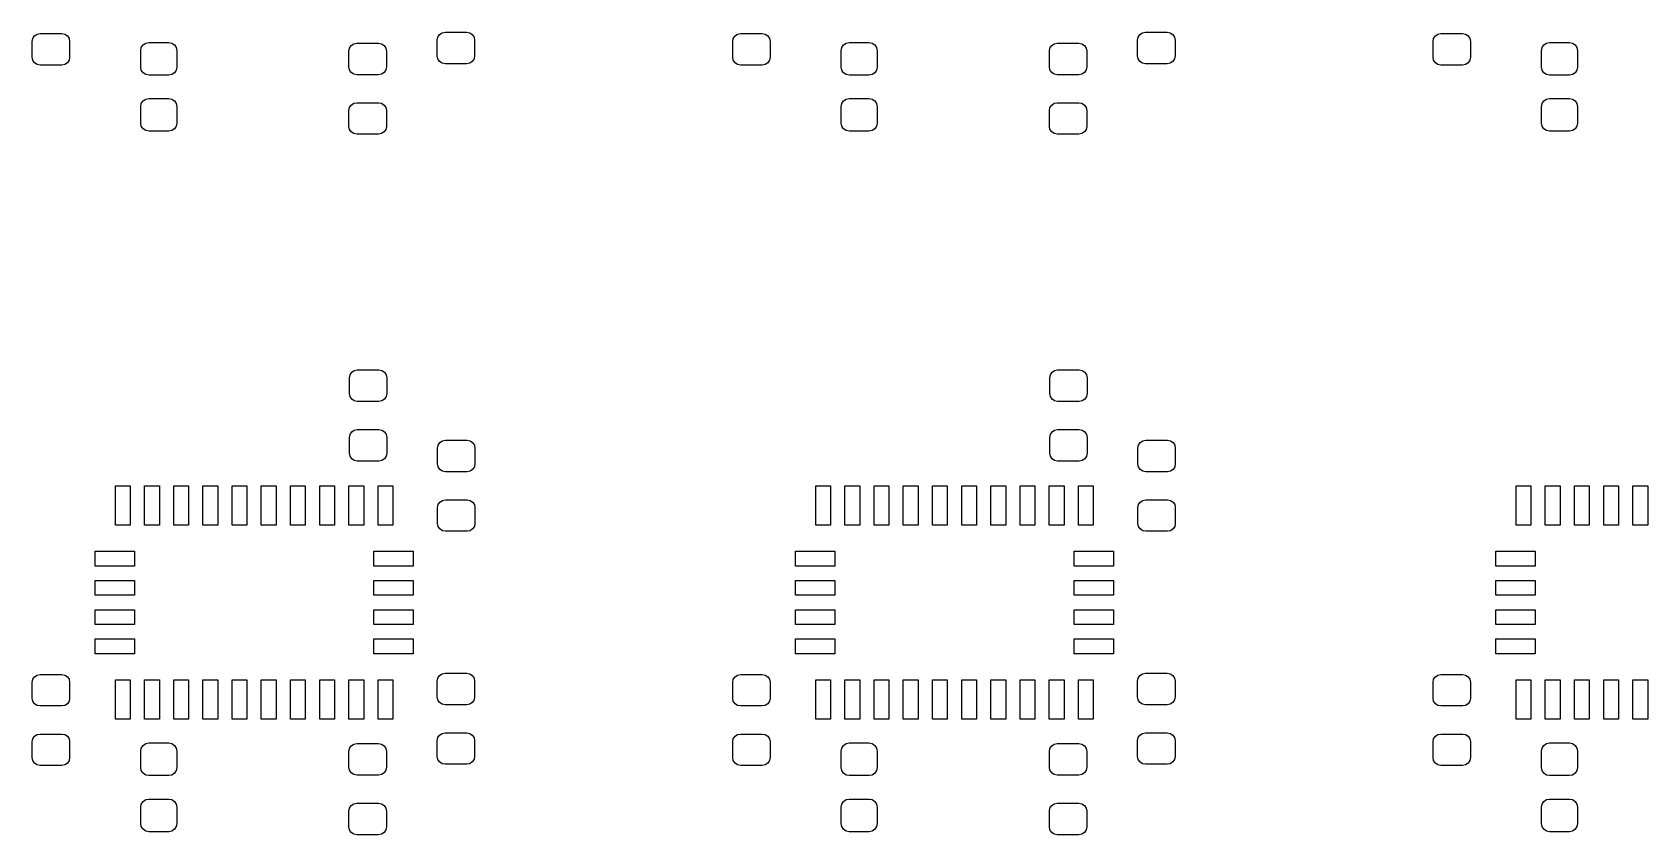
# Model space of a CAD drawing. Extents: x 120.7 to 176.3, y -84 to -28.
# Drawn here: x 120.7 to 148.38, y -83.98 to -70.23 of the extents above; entities that cross this region are included whole.
import ezdxf

# ---------------------------------------------------------------- set-up
doc = ezdxf.new("R2010")
doc.units = 0
doc.layers.add('BLACK', color=7, linetype='CONTINUOUS')

msp = doc.modelspace()

# ---------------------------------------------------------------- linework, layer by layer
at = {"layer": 'BLACK', "linetype": 'CONTINUOUS'}
for p, q in [((120.709, -70.336), (120.739, -70.2922)), ((120.739, -70.2922), (120.782, -70.263)), ((120.782, -70.263), (120.834, -70.2527)), ((120.834, -70.2527), (121.204, -70.2527)), ((121.204, -70.2527), (121.256, -70.263)), ((121.256, -70.263), (121.3, -70.2922)), ((121.3, -70.2922), (121.329, -70.336)), ((127.648, -70.3147), (127.677, -70.2709)), ((127.677, -70.2709), (127.721, -70.2417)), ((127.721, -70.2417), (127.773, -70.2314)), ((127.773, -70.2314), (128.143, -70.2314)), ((128.143, -70.2314), (128.194, -70.2417)), ((128.194, -70.2417), (128.238, -70.2709)), ((128.238, -70.2709), (128.267, -70.3147)), ((132.709, -70.336), (132.739, -70.2922)), ((132.739, -70.2922), (132.782, -70.263)), ((132.782, -70.263), (132.834, -70.2527)), ((132.834, -70.2527), (133.204, -70.2527)), ((133.204, -70.2527), (133.256, -70.263)), ((133.256, -70.263), (133.3, -70.2922)), ((133.3, -70.2922), (133.329, -70.336)), ((139.648, -70.3147), (139.677, -70.2709)), ((139.677, -70.2709), (139.721, -70.2417)), ((139.721, -70.2417), (139.773, -70.2314)), ((139.773, -70.2314), (140.143, -70.2314)), ((140.143, -70.2314), (140.194, -70.2417)), ((140.194, -70.2417), (140.238, -70.2709)), ((140.238, -70.2709), (140.267, -70.3147)), ((144.709, -70.336), (144.739, -70.2922)), ((144.739, -70.2922), (144.782, -70.263)), ((144.782, -70.263), (144.834, -70.2527)), ((144.834, -70.2527), (145.204, -70.2527)), ((145.204, -70.2527), (145.256, -70.263)), ((145.256, -70.263), (145.3, -70.2922)), ((145.3, -70.2922), (145.329, -70.336)), ((120.699, -70.3877), (120.709, -70.336)), ((120.699, -70.6577), (120.699, -70.3877)), ((121.329, -70.336), (121.339, -70.3877)), ((121.339, -70.3877), (121.339, -70.6577)), ((122.556, -70.5463), (122.567, -70.4928)), ((122.556, -70.8263), (122.556, -70.5463)), ((122.567, -70.4928), (122.597, -70.4474)), ((122.597, -70.4474), (122.643, -70.417)), ((122.643, -70.417), (122.696, -70.4063)), ((122.696, -70.4063), (123.036, -70.4063)), ((123.036, -70.4063), (123.09, -70.417)), ((123.09, -70.417), (123.135, -70.4474)), ((123.135, -70.4474), (123.165, -70.4928)), ((123.165, -70.4928), (123.176, -70.5463)), ((123.176, -70.5463), (123.176, -70.8263)), ((126.125, -70.5526), (126.135, -70.5009)), ((126.125, -70.8226), (126.125, -70.5526)), ((126.135, -70.5009), (126.165, -70.4571)), ((126.165, -70.4571), (126.208, -70.4278)), ((126.208, -70.4278), (126.26, -70.4176)), ((126.26, -70.4176), (126.63, -70.4176)), ((126.63, -70.4176), (126.682, -70.4278)), ((126.682, -70.4278), (126.726, -70.4571)), ((126.726, -70.4571), (126.755, -70.5009)), ((126.755, -70.5009), (126.765, -70.5526)), ((126.765, -70.5526), (126.765, -70.8226)), ((127.638, -70.3664), (127.648, -70.3147)), ((127.638, -70.6364), (127.638, -70.3664)), ((128.267, -70.3147), (128.278, -70.3664)), ((128.278, -70.3664), (128.278, -70.6364)), ((132.699, -70.3877), (132.709, -70.336)), ((132.699, -70.6577), (132.699, -70.3877)), ((133.329, -70.336), (133.339, -70.3877)), ((133.339, -70.3877), (133.339, -70.6577)), ((134.556, -70.5463), (134.567, -70.4928)), ((134.556, -70.8263), (134.556, -70.5463)), ((134.567, -70.4928), (134.597, -70.4474)), ((134.597, -70.4474), (134.643, -70.417)), ((134.643, -70.417), (134.696, -70.4063)), ((134.696, -70.4063), (135.036, -70.4063)), ((135.036, -70.4063), (135.09, -70.417)), ((135.09, -70.417), (135.135, -70.4474)), ((135.135, -70.4474), (135.165, -70.4928)), ((135.165, -70.4928), (135.176, -70.5463)), ((135.176, -70.5463), (135.176, -70.8263)), ((138.125, -70.5526), (138.135, -70.5009)), ((138.125, -70.8226), (138.125, -70.5526)), ((138.135, -70.5009), (138.165, -70.4571)), ((138.165, -70.4571), (138.208, -70.4278)), ((138.208, -70.4278), (138.26, -70.4176)), ((138.26, -70.4176), (138.63, -70.4176)), ((138.63, -70.4176), (138.682, -70.4278)), ((138.682, -70.4278), (138.726, -70.4571)), ((138.726, -70.4571), (138.755, -70.5009)), ((138.755, -70.5009), (138.765, -70.5526)), ((138.765, -70.5526), (138.765, -70.8226)), ((139.638, -70.3664), (139.648, -70.3147)), ((139.638, -70.6364), (139.638, -70.3664)), ((140.267, -70.3147), (140.278, -70.3664)), ((140.278, -70.3664), (140.278, -70.6364)), ((144.699, -70.3877), (144.709, -70.336)), ((144.699, -70.6577), (144.699, -70.3877)), ((145.329, -70.336), (145.339, -70.3877)), ((145.339, -70.3877), (145.339, -70.6577)), ((146.556, -70.5463), (146.567, -70.4928)), ((146.556, -70.8263), (146.556, -70.5463)), ((146.567, -70.4928), (146.597, -70.4474)), ((146.597, -70.4474), (146.643, -70.417)), ((146.643, -70.417), (146.696, -70.4063)), ((146.696, -70.4063), (147.036, -70.4063)), ((147.036, -70.4063), (147.09, -70.417)), ((147.09, -70.417), (147.135, -70.4474)), ((147.135, -70.4474), (147.165, -70.4928)), ((147.165, -70.4928), (147.176, -70.5463)), ((147.176, -70.5463), (147.176, -70.8263)), ((120.709, -70.7094), (120.699, -70.6577)), ((120.739, -70.7532), (120.709, -70.7094)), ((120.782, -70.7824), (120.739, -70.7532)), ((120.834, -70.7927), (120.782, -70.7824)), ((121.204, -70.7927), (120.834, -70.7927)), ((121.256, -70.7824), (121.204, -70.7927)), ((121.3, -70.7532), (121.256, -70.7824)), ((121.329, -70.7094), (121.3, -70.7532)), ((121.339, -70.6577), (121.329, -70.7094)), ((122.567, -70.8799), (122.556, -70.8263)), ((123.176, -70.8263), (123.165, -70.8799)), ((126.135, -70.8742), (126.125, -70.8226)), ((126.765, -70.8226), (126.755, -70.8742)), ((127.648, -70.688), (127.638, -70.6364)), ((127.677, -70.7318), (127.648, -70.688)), ((127.721, -70.7611), (127.677, -70.7318)), ((127.773, -70.7714), (127.721, -70.7611)), ((128.143, -70.7714), (127.773, -70.7714)), ((128.194, -70.7611), (128.143, -70.7714)), ((128.238, -70.7318), (128.194, -70.7611)), ((128.267, -70.688), (128.238, -70.7318)), ((128.278, -70.6364), (128.267, -70.688)), ((132.709, -70.7094), (132.699, -70.6577)), ((132.739, -70.7532), (132.709, -70.7094)), ((132.782, -70.7824), (132.739, -70.7532)), ((132.834, -70.7927), (132.782, -70.7824)), ((133.204, -70.7927), (132.834, -70.7927)), ((133.256, -70.7824), (133.204, -70.7927)), ((133.3, -70.7532), (133.256, -70.7824)), ((133.329, -70.7094), (133.3, -70.7532)), ((133.339, -70.6577), (133.329, -70.7094)), ((134.567, -70.8799), (134.556, -70.8263)), ((135.176, -70.8263), (135.165, -70.8799)), ((138.135, -70.8742), (138.125, -70.8226)), ((138.765, -70.8226), (138.755, -70.8742)), ((139.648, -70.688), (139.638, -70.6364)), ((139.677, -70.7318), (139.648, -70.688)), ((139.721, -70.7611), (139.677, -70.7318)), ((139.773, -70.7714), (139.721, -70.7611)), ((140.143, -70.7714), (139.773, -70.7714)), ((140.194, -70.7611), (140.143, -70.7714)), ((140.238, -70.7318), (140.194, -70.7611)), ((140.267, -70.688), (140.238, -70.7318)), ((140.278, -70.6364), (140.267, -70.688)), ((144.709, -70.7094), (144.699, -70.6577)), ((144.739, -70.7532), (144.709, -70.7094)), ((144.782, -70.7824), (144.739, -70.7532)), ((144.834, -70.7927), (144.782, -70.7824)), ((145.204, -70.7927), (144.834, -70.7927)), ((145.256, -70.7824), (145.204, -70.7927)), ((145.3, -70.7532), (145.256, -70.7824)), ((145.329, -70.7094), (145.3, -70.7532)), ((145.339, -70.6577), (145.329, -70.7094)), ((146.567, -70.8799), (146.556, -70.8263)), ((147.176, -70.8263), (147.165, -70.8799)), ((122.597, -70.9253), (122.567, -70.8799)), ((122.643, -70.9557), (122.597, -70.9253)), ((122.696, -70.9663), (122.643, -70.9557)), ((123.036, -70.9663), (122.696, -70.9663)), ((123.09, -70.9557), (123.036, -70.9663)), ((123.135, -70.9253), (123.09, -70.9557)), ((123.165, -70.8799), (123.135, -70.9253)), ((126.165, -70.918), (126.135, -70.8742)), ((126.208, -70.9473), (126.165, -70.918)), ((126.26, -70.9576), (126.208, -70.9473)), ((126.63, -70.9576), (126.26, -70.9576)), ((126.682, -70.9473), (126.63, -70.9576)), ((126.726, -70.918), (126.682, -70.9473)), ((126.755, -70.8742), (126.726, -70.918)), ((134.597, -70.9253), (134.567, -70.8799)), ((134.643, -70.9557), (134.597, -70.9253)), ((134.696, -70.9663), (134.643, -70.9557)), ((135.036, -70.9663), (134.696, -70.9663)), ((135.09, -70.9557), (135.036, -70.9663)), ((135.135, -70.9253), (135.09, -70.9557)), ((135.165, -70.8799), (135.135, -70.9253)), ((138.165, -70.918), (138.135, -70.8742)), ((138.208, -70.9473), (138.165, -70.918)), ((138.26, -70.9576), (138.208, -70.9473)), ((138.63, -70.9576), (138.26, -70.9576)), ((138.682, -70.9473), (138.63, -70.9576)), ((138.726, -70.918), (138.682, -70.9473)), ((138.755, -70.8742), (138.726, -70.918)), ((146.597, -70.9253), (146.567, -70.8799)), ((146.643, -70.9557), (146.597, -70.9253)), ((146.696, -70.9663), (146.643, -70.9557)), ((147.036, -70.9663), (146.696, -70.9663)), ((147.09, -70.9557), (147.036, -70.9663)), ((147.135, -70.9253), (147.09, -70.9557)), ((147.165, -70.8799), (147.135, -70.9253)), ((122.567, -71.4528), (122.597, -71.4074)), ((122.597, -71.4074), (122.643, -71.377)), ((122.643, -71.377), (122.696, -71.3663)), ((122.696, -71.3663), (123.036, -71.3663)), ((123.036, -71.3663), (123.09, -71.377)), ((123.09, -71.377), (123.135, -71.4074)), ((123.135, -71.4074), (123.165, -71.4528)), ((134.567, -71.4528), (134.597, -71.4074)), ((134.597, -71.4074), (134.643, -71.377)), ((134.643, -71.377), (134.696, -71.3663)), ((134.696, -71.3663), (135.036, -71.3663)), ((135.036, -71.3663), (135.09, -71.377)), ((135.09, -71.377), (135.135, -71.4074)), ((135.135, -71.4074), (135.165, -71.4528)), ((146.567, -71.4528), (146.597, -71.4074)), ((146.597, -71.4074), (146.643, -71.377)), ((146.643, -71.377), (146.696, -71.3663)), ((146.696, -71.3663), (147.036, -71.3663)), ((147.036, -71.3663), (147.09, -71.377)), ((147.09, -71.377), (147.135, -71.4074)), ((147.135, -71.4074), (147.165, -71.4528)), ((122.556, -71.5063), (122.567, -71.4528)), ((122.556, -71.7863), (122.556, -71.5063)), ((123.165, -71.4528), (123.176, -71.5063)), ((123.176, -71.5063), (123.176, -71.7863)), ((126.125, -71.5726), (126.135, -71.5209)), ((126.125, -71.8426), (126.125, -71.5726)), ((126.135, -71.5209), (126.165, -71.4771)), ((126.165, -71.4771), (126.208, -71.4478)), ((126.208, -71.4478), (126.26, -71.4376)), ((126.26, -71.4376), (126.63, -71.4376)), ((126.63, -71.4376), (126.682, -71.4478)), ((126.682, -71.4478), (126.726, -71.4771)), ((126.726, -71.4771), (126.755, -71.5209)), ((126.755, -71.5209), (126.765, -71.5726)), ((126.765, -71.5726), (126.765, -71.8426)), ((134.556, -71.5063), (134.567, -71.4528)), ((134.556, -71.7863), (134.556, -71.5063)), ((135.165, -71.4528), (135.176, -71.5063)), ((135.176, -71.5063), (135.176, -71.7863)), ((138.125, -71.5726), (138.135, -71.5209)), ((138.125, -71.8426), (138.125, -71.5726)), ((138.135, -71.5209), (138.165, -71.4771)), ((138.165, -71.4771), (138.208, -71.4478)), ((138.208, -71.4478), (138.26, -71.4376)), ((138.26, -71.4376), (138.63, -71.4376)), ((138.63, -71.4376), (138.682, -71.4478)), ((138.682, -71.4478), (138.726, -71.4771)), ((138.726, -71.4771), (138.755, -71.5209)), ((138.755, -71.5209), (138.765, -71.5726)), ((138.765, -71.5726), (138.765, -71.8426)), ((146.556, -71.5063), (146.567, -71.4528)), ((146.556, -71.7863), (146.556, -71.5063)), ((147.165, -71.4528), (147.176, -71.5063)), ((147.176, -71.5063), (147.176, -71.7863)), ((122.567, -71.8399), (122.556, -71.7863)), ((122.597, -71.8853), (122.567, -71.8399)), ((122.643, -71.9157), (122.597, -71.8853)), ((122.696, -71.9263), (122.643, -71.9157)), ((123.036, -71.9263), (122.696, -71.9263)), ((123.09, -71.9157), (123.036, -71.9263)), ((123.135, -71.8853), (123.09, -71.9157)), ((123.165, -71.8399), (123.135, -71.8853)), ((123.176, -71.7863), (123.165, -71.8399)), ((126.135, -71.8942), (126.125, -71.8426)), ((126.165, -71.938), (126.135, -71.8942)), ((126.208, -71.9673), (126.165, -71.938)), ((126.726, -71.938), (126.682, -71.9673)), ((126.755, -71.8942), (126.726, -71.938)), ((126.765, -71.8426), (126.755, -71.8942)), ((134.567, -71.8399), (134.556, -71.7863)), ((134.597, -71.8853), (134.567, -71.8399)), ((134.643, -71.9157), (134.597, -71.8853)), ((134.696, -71.9263), (134.643, -71.9157)), ((135.036, -71.9263), (134.696, -71.9263)), ((135.09, -71.9157), (135.036, -71.9263)), ((135.135, -71.8853), (135.09, -71.9157)), ((135.165, -71.8399), (135.135, -71.8853)), ((135.176, -71.7863), (135.165, -71.8399)), ((138.135, -71.8942), (138.125, -71.8426)), ((138.165, -71.938), (138.135, -71.8942)), ((138.208, -71.9673), (138.165, -71.938)), ((138.726, -71.938), (138.682, -71.9673)), ((138.755, -71.8942), (138.726, -71.938)), ((138.765, -71.8426), (138.755, -71.8942)), ((146.567, -71.8399), (146.556, -71.7863)), ((146.597, -71.8853), (146.567, -71.8399)), ((146.643, -71.9157), (146.597, -71.8853)), ((146.696, -71.9263), (146.643, -71.9157)), ((147.036, -71.9263), (146.696, -71.9263)), ((147.09, -71.9157), (147.036, -71.9263)), ((147.135, -71.8853), (147.09, -71.9157)), ((147.165, -71.8399), (147.135, -71.8853)), ((147.176, -71.7863), (147.165, -71.8399)), ((126.26, -71.9776), (126.208, -71.9673)), ((126.63, -71.9776), (126.26, -71.9776)), ((126.682, -71.9673), (126.63, -71.9776)), ((138.26, -71.9776), (138.208, -71.9673)), ((138.63, -71.9776), (138.26, -71.9776)), ((138.682, -71.9673), (138.63, -71.9776)), ((126.132, -76.151), (126.143, -76.0994)), ((126.143, -76.0994), (126.172, -76.0556)), ((126.172, -76.0556), (126.216, -76.0263)), ((126.216, -76.0263), (126.267, -76.016)), ((126.267, -76.016), (126.637, -76.016)), ((126.637, -76.016), (126.689, -76.0263)), ((126.689, -76.0263), (126.733, -76.0556)), ((126.733, -76.0556), (126.762, -76.0994)), ((126.762, -76.0994), (126.772, -76.151)), ((138.132, -76.151), (138.143, -76.0994)), ((138.143, -76.0994), (138.172, -76.0556)), ((138.172, -76.0556), (138.216, -76.0263)), ((138.216, -76.0263), (138.267, -76.016)), ((138.267, -76.016), (138.637, -76.016)), ((138.637, -76.016), (138.689, -76.0263)), ((138.689, -76.0263), (138.733, -76.0556)), ((138.733, -76.0556), (138.762, -76.0994)), ((138.762, -76.0994), (138.772, -76.151)), ((126.132, -76.421), (126.132, -76.151)), ((126.772, -76.151), (126.772, -76.421)), ((138.132, -76.421), (138.132, -76.151)), ((138.772, -76.151), (138.772, -76.421)), ((126.143, -76.4727), (126.132, -76.421)), ((126.172, -76.5165), (126.143, -76.4727)), ((126.216, -76.5457), (126.172, -76.5165)), ((126.267, -76.556), (126.216, -76.5457)), ((126.637, -76.556), (126.267, -76.556)), ((126.689, -76.5457), (126.637, -76.556)), ((126.733, -76.5165), (126.689, -76.5457)), ((126.762, -76.4727), (126.733, -76.5165)), ((126.772, -76.421), (126.762, -76.4727)), ((138.143, -76.4727), (138.132, -76.421)), ((138.172, -76.5165), (138.143, -76.4727)), ((138.216, -76.5457), (138.172, -76.5165)), ((138.267, -76.556), (138.216, -76.5457)), ((138.637, -76.556), (138.267, -76.556)), ((138.689, -76.5457), (138.637, -76.556)), ((138.733, -76.5165), (138.689, -76.5457)), ((138.762, -76.4727), (138.733, -76.5165)), ((138.772, -76.421), (138.762, -76.4727)), ((126.132, -77.171), (126.143, -77.1194)), ((126.132, -77.441), (126.132, -77.171)), ((126.143, -77.1194), (126.172, -77.0756)), ((126.172, -77.0756), (126.216, -77.0463)), ((126.216, -77.0463), (126.267, -77.036)), ((126.267, -77.036), (126.637, -77.036)), ((126.637, -77.036), (126.689, -77.0463)), ((126.689, -77.0463), (126.733, -77.0756)), ((126.733, -77.0756), (126.762, -77.1194)), ((126.762, -77.1194), (126.772, -77.171)), ((126.772, -77.171), (126.772, -77.441)), ((127.727, -77.2303), (127.778, -77.22)), ((127.778, -77.22), (128.148, -77.22)), ((128.148, -77.22), (128.2, -77.2303)), ((138.132, -77.171), (138.143, -77.1194)), ((138.132, -77.441), (138.132, -77.171)), ((138.143, -77.1194), (138.172, -77.0756)), ((138.172, -77.0756), (138.216, -77.0463)), ((138.216, -77.0463), (138.267, -77.036)), ((138.267, -77.036), (138.637, -77.036)), ((138.637, -77.036), (138.689, -77.0463)), ((138.689, -77.0463), (138.733, -77.0756)), ((138.733, -77.0756), (138.762, -77.1194)), ((138.762, -77.1194), (138.772, -77.171)), ((138.772, -77.171), (138.772, -77.441)), ((139.727, -77.2303), (139.778, -77.22)), ((139.778, -77.22), (140.148, -77.22)), ((140.148, -77.22), (140.2, -77.2303)), ((126.143, -77.4927), (126.132, -77.441)), ((126.172, -77.5365), (126.143, -77.4927)), ((126.762, -77.4927), (126.733, -77.5365)), ((126.772, -77.441), (126.762, -77.4927)), ((127.643, -77.355), (127.654, -77.3033)), ((127.643, -77.625), (127.643, -77.355)), ((127.654, -77.3033), (127.683, -77.2595)), ((127.683, -77.2595), (127.727, -77.2303)), ((128.2, -77.2303), (128.244, -77.2595)), ((128.244, -77.2595), (128.273, -77.3033)), ((128.273, -77.3033), (128.283, -77.355)), ((128.283, -77.355), (128.283, -77.625)), ((138.143, -77.4927), (138.132, -77.441)), ((138.172, -77.5365), (138.143, -77.4927)), ((138.762, -77.4927), (138.733, -77.5365)), ((138.772, -77.441), (138.762, -77.4927)), ((139.643, -77.355), (139.654, -77.3033)), ((139.643, -77.625), (139.643, -77.355)), ((139.654, -77.3033), (139.683, -77.2595)), ((139.683, -77.2595), (139.727, -77.2303)), ((140.2, -77.2303), (140.244, -77.2595)), ((140.244, -77.2595), (140.273, -77.3033)), ((140.273, -77.3033), (140.283, -77.355)), ((140.283, -77.355), (140.283, -77.625)), ((126.216, -77.5657), (126.172, -77.5365)), ((126.267, -77.576), (126.216, -77.5657)), ((126.637, -77.576), (126.267, -77.576)), ((126.689, -77.5657), (126.637, -77.576)), ((126.733, -77.5365), (126.689, -77.5657)), ((127.654, -77.6767), (127.643, -77.625)), ((127.683, -77.7205), (127.654, -77.6767)), ((127.727, -77.7497), (127.683, -77.7205)), ((127.778, -77.76), (127.727, -77.7497)), ((128.148, -77.76), (127.778, -77.76)), ((128.2, -77.7497), (128.148, -77.76)), ((128.244, -77.7205), (128.2, -77.7497)), ((128.273, -77.6767), (128.244, -77.7205)), ((128.283, -77.625), (128.273, -77.6767)), ((138.216, -77.5657), (138.172, -77.5365)), ((138.267, -77.576), (138.216, -77.5657)), ((138.637, -77.576), (138.267, -77.576)), ((138.689, -77.5657), (138.637, -77.576)), ((138.733, -77.5365), (138.689, -77.5657)), ((139.654, -77.6767), (139.643, -77.625)), ((139.683, -77.7205), (139.654, -77.6767)), ((139.727, -77.7497), (139.683, -77.7205)), ((139.778, -77.76), (139.727, -77.7497)), ((140.148, -77.76), (139.778, -77.76)), ((140.2, -77.7497), (140.148, -77.76)), ((140.244, -77.7205), (140.2, -77.7497)), ((140.273, -77.6767), (140.244, -77.7205)), ((140.283, -77.625), (140.273, -77.6767)), ((122.123, -78.675), (122.123, -78)), ((122.123, -78), (122.377, -78)), ((122.377, -78), (122.377, -78.675)), ((122.623, -78.675), (122.623, -78)), ((122.623, -78), (122.877, -78)), ((122.877, -78), (122.877, -78.675)), ((123.123, -78.675), (123.123, -78)), ((123.123, -78), (123.377, -78)), ((123.377, -78), (123.377, -78.675)), ((123.623, -78.675), (123.623, -78)), ((123.623, -78), (123.877, -78)), ((123.877, -78), (123.877, -78.675)), ((124.123, -78.675), (124.123, -78)), ((124.123, -78), (124.377, -78)), ((124.377, -78), (124.377, -78.675)), ((124.623, -78.675), (124.623, -78)), ((124.623, -78), (124.877, -78)), ((124.877, -78), (124.877, -78.675)), ((125.123, -78.675), (125.123, -78)), ((125.123, -78), (125.377, -78)), ((125.377, -78), (125.377, -78.675)), ((125.623, -78.675), (125.623, -78)), ((125.623, -78), (125.877, -78)), ((125.877, -78), (125.877, -78.675)), ((126.123, -78.675), (126.123, -78)), ((126.123, -78), (126.377, -78)), ((126.377, -78), (126.377, -78.675)), ((126.623, -78.675), (126.623, -78)), ((126.623, -78), (126.877, -78)), ((126.877, -78), (126.877, -78.675)), ((134.123, -78.675), (134.123, -78)), ((134.123, -78), (134.377, -78)), ((134.377, -78), (134.377, -78.675)), ((134.623, -78.675), (134.623, -78)), ((134.623, -78), (134.877, -78)), ((134.877, -78), (134.877, -78.675)), ((135.123, -78.675), (135.123, -78)), ((135.123, -78), (135.377, -78)), ((135.377, -78), (135.377, -78.675)), ((135.623, -78.675), (135.623, -78)), ((135.623, -78), (135.877, -78)), ((135.877, -78), (135.877, -78.675)), ((136.123, -78.675), (136.123, -78)), ((136.123, -78), (136.377, -78)), ((136.377, -78), (136.377, -78.675)), ((136.623, -78.675), (136.623, -78)), ((136.623, -78), (136.877, -78)), ((136.877, -78), (136.877, -78.675)), ((137.123, -78.675), (137.123, -78)), ((137.123, -78), (137.377, -78)), ((137.377, -78), (137.377, -78.675)), ((137.623, -78.675), (137.623, -78)), ((137.623, -78), (137.877, -78)), ((137.877, -78), (137.877, -78.675)), ((138.123, -78.675), (138.123, -78)), ((138.123, -78), (138.377, -78)), ((138.377, -78), (138.377, -78.675)), ((138.623, -78.675), (138.623, -78)), ((138.623, -78), (138.877, -78)), ((138.877, -78), (138.877, -78.675)), ((146.123, -78.675), (146.123, -78)), ((146.123, -78), (146.377, -78)), ((146.377, -78), (146.377, -78.675)), ((146.623, -78.675), (146.623, -78)), ((146.623, -78), (146.877, -78)), ((146.877, -78), (146.877, -78.675)), ((147.123, -78.675), (147.123, -78)), ((147.123, -78), (147.377, -78)), ((147.377, -78), (147.377, -78.675)), ((147.623, -78.675), (147.623, -78)), ((147.623, -78), (147.877, -78)), ((147.877, -78), (147.877, -78.675)), ((148.123, -78.675), (148.123, -78)), ((148.123, -78), (148.377, -78)), ((148.377, -78), (148.377, -78.675)), ((127.643, -78.375), (127.654, -78.3233)), ((127.654, -78.3233), (127.683, -78.2795)), ((127.683, -78.2795), (127.727, -78.2503)), ((127.727, -78.2503), (127.778, -78.24)), ((127.778, -78.24), (128.148, -78.24)), ((128.148, -78.24), (128.2, -78.2503)), ((128.2, -78.2503), (128.244, -78.2795)), ((128.244, -78.2795), (128.273, -78.3233)), ((128.273, -78.3233), (128.283, -78.375)), ((139.643, -78.375), (139.654, -78.3233)), ((139.654, -78.3233), (139.683, -78.2795)), ((139.683, -78.2795), (139.727, -78.2503)), ((139.727, -78.2503), (139.778, -78.24)), ((139.778, -78.24), (140.148, -78.24)), ((140.148, -78.24), (140.2, -78.2503)), ((140.2, -78.2503), (140.244, -78.2795)), ((140.244, -78.2795), (140.273, -78.3233)), ((140.273, -78.3233), (140.283, -78.375)), ((127.643, -78.645), (127.643, -78.375)), ((128.283, -78.375), (128.283, -78.645)), ((139.643, -78.645), (139.643, -78.375)), ((140.283, -78.375), (140.283, -78.645)), ((122.377, -78.675), (122.123, -78.675)), ((122.877, -78.675), (122.623, -78.675)), ((123.377, -78.675), (123.123, -78.675)), ((123.877, -78.675), (123.623, -78.675)), ((124.377, -78.675), (124.123, -78.675)), ((124.877, -78.675), (124.623, -78.675)), ((125.377, -78.675), (125.123, -78.675)), ((125.877, -78.675), (125.623, -78.675)), ((126.377, -78.675), (126.123, -78.675)), ((126.877, -78.675), (126.623, -78.675)), ((127.654, -78.6967), (127.643, -78.645)), ((127.683, -78.7405), (127.654, -78.6967)), ((127.727, -78.7697), (127.683, -78.7405)), ((127.778, -78.78), (127.727, -78.7697)), ((128.148, -78.78), (127.778, -78.78)), ((128.2, -78.7697), (128.148, -78.78)), ((128.244, -78.7405), (128.2, -78.7697)), ((128.273, -78.6967), (128.244, -78.7405)), ((128.283, -78.645), (128.273, -78.6967)), ((134.377, -78.675), (134.123, -78.675)), ((134.877, -78.675), (134.623, -78.675)), ((135.377, -78.675), (135.123, -78.675)), ((135.877, -78.675), (135.623, -78.675)), ((136.377, -78.675), (136.123, -78.675)), ((136.877, -78.675), (136.623, -78.675)), ((137.377, -78.675), (137.123, -78.675)), ((137.877, -78.675), (137.623, -78.675)), ((138.377, -78.675), (138.123, -78.675)), ((138.877, -78.675), (138.623, -78.675)), ((139.654, -78.6967), (139.643, -78.645)), ((139.683, -78.7405), (139.654, -78.6967)), ((139.727, -78.7697), (139.683, -78.7405)), ((139.778, -78.78), (139.727, -78.7697)), ((140.148, -78.78), (139.778, -78.78)), ((140.2, -78.7697), (140.148, -78.78)), ((140.244, -78.7405), (140.2, -78.7697)), ((140.273, -78.6967), (140.244, -78.7405)), ((140.283, -78.645), (140.273, -78.6967)), ((146.377, -78.675), (146.123, -78.675)), ((146.877, -78.675), (146.623, -78.675)), ((147.377, -78.675), (147.123, -78.675)), ((147.877, -78.675), (147.623, -78.675)), ((148.377, -78.675), (148.123, -78.675)), ((121.775, -79.377), (121.775, -79.123)), ((121.775, -79.123), (122.45, -79.123)), ((122.45, -79.123), (122.45, -79.377)), ((126.55, -79.377), (126.55, -79.123)), ((126.55, -79.123), (127.225, -79.123)), ((127.225, -79.123), (127.225, -79.377)), ((133.775, -79.377), (133.775, -79.123)), ((133.775, -79.123), (134.45, -79.123)), ((134.45, -79.123), (134.45, -79.377)), ((138.55, -79.377), (138.55, -79.123)), ((138.55, -79.123), (139.225, -79.123)), ((139.225, -79.123), (139.225, -79.377)), ((145.775, -79.377), (145.775, -79.123)), ((145.775, -79.123), (146.45, -79.123)), ((146.45, -79.123), (146.45, -79.377)), ((122.45, -79.377), (121.775, -79.377)), ((127.225, -79.377), (126.55, -79.377)), ((134.45, -79.377), (133.775, -79.377)), ((139.225, -79.377), (138.55, -79.377)), ((146.45, -79.377), (145.775, -79.377)), ((121.775, -79.877), (121.775, -79.623)), ((121.775, -79.623), (122.45, -79.623)), ((122.45, -79.623), (122.45, -79.877)), ((126.55, -79.877), (126.55, -79.623)), ((126.55, -79.623), (127.225, -79.623)), ((127.225, -79.623), (127.225, -79.877)), ((133.775, -79.877), (133.775, -79.623)), ((133.775, -79.623), (134.45, -79.623)), ((134.45, -79.623), (134.45, -79.877)), ((138.55, -79.877), (138.55, -79.623)), ((138.55, -79.623), (139.225, -79.623)), ((139.225, -79.623), (139.225, -79.877)), ((145.775, -79.877), (145.775, -79.623)), ((145.775, -79.623), (146.45, -79.623)), ((146.45, -79.623), (146.45, -79.877)), ((122.45, -79.877), (121.775, -79.877)), ((127.225, -79.877), (126.55, -79.877)), ((134.45, -79.877), (133.775, -79.877)), ((139.225, -79.877), (138.55, -79.877)), ((146.45, -79.877), (145.775, -79.877)), ((121.775, -80.377), (121.775, -80.123)), ((121.775, -80.123), (122.45, -80.123)), ((122.45, -80.123), (122.45, -80.377)), ((126.55, -80.377), (126.55, -80.123)), ((126.55, -80.123), (127.225, -80.123)), ((127.225, -80.123), (127.225, -80.377)), ((133.775, -80.377), (133.775, -80.123)), ((133.775, -80.123), (134.45, -80.123)), ((134.45, -80.123), (134.45, -80.377)), ((138.55, -80.377), (138.55, -80.123)), ((138.55, -80.123), (139.225, -80.123)), ((139.225, -80.123), (139.225, -80.377)), ((145.775, -80.377), (145.775, -80.123)), ((145.775, -80.123), (146.45, -80.123)), ((146.45, -80.123), (146.45, -80.377)), ((122.45, -80.377), (121.775, -80.377)), ((127.225, -80.377), (126.55, -80.377)), ((134.45, -80.377), (133.775, -80.377)), ((139.225, -80.377), (138.55, -80.377)), ((146.45, -80.377), (145.775, -80.377)), ((121.775, -80.877), (121.775, -80.623)), ((121.775, -80.623), (122.45, -80.623)), ((122.45, -80.623), (122.45, -80.877)), ((126.55, -80.877), (126.55, -80.623)), ((126.55, -80.623), (127.225, -80.623)), ((127.225, -80.623), (127.225, -80.877)), ((133.775, -80.877), (133.775, -80.623)), ((133.775, -80.623), (134.45, -80.623)), ((134.45, -80.623), (134.45, -80.877)), ((138.55, -80.877), (138.55, -80.623)), ((138.55, -80.623), (139.225, -80.623)), ((139.225, -80.623), (139.225, -80.877)), ((145.775, -80.877), (145.775, -80.623)), ((145.775, -80.623), (146.45, -80.623)), ((146.45, -80.623), (146.45, -80.877)), ((122.45, -80.877), (121.775, -80.877)), ((127.225, -80.877), (126.55, -80.877)), ((134.45, -80.877), (133.775, -80.877)), ((139.225, -80.877), (138.55, -80.877)), ((146.45, -80.877), (145.775, -80.877)), ((120.699, -81.3677), (120.709, -81.316)), ((120.699, -81.6377), (120.699, -81.3677)), ((120.709, -81.316), (120.739, -81.2722)), ((120.739, -81.2722), (120.782, -81.243)), ((120.782, -81.243), (120.834, -81.2327)), ((120.834, -81.2327), (121.204, -81.2327)), ((121.204, -81.2327), (121.256, -81.243)), ((121.256, -81.243), (121.3, -81.2722)), ((121.3, -81.2722), (121.329, -81.316)), ((121.329, -81.316), (121.339, -81.3677)), ((121.339, -81.3677), (121.339, -81.6377)), ((122.123, -82), (122.123, -81.325)), ((122.123, -81.325), (122.377, -81.325)), ((122.377, -81.325), (122.377, -82)), ((122.623, -82), (122.623, -81.325)), ((122.623, -81.325), (122.877, -81.325)), ((122.877, -81.325), (122.877, -82)), ((123.123, -82), (123.123, -81.325)), ((123.123, -81.325), (123.377, -81.325)), ((123.377, -81.325), (123.377, -82)), ((123.623, -82), (123.623, -81.325)), ((123.623, -81.325), (123.877, -81.325)), ((123.877, -81.325), (123.877, -82)), ((124.123, -82), (124.123, -81.325)), ((124.123, -81.325), (124.377, -81.325)), ((124.377, -81.325), (124.377, -82)), ((124.623, -82), (124.623, -81.325)), ((124.623, -81.325), (124.877, -81.325)), ((124.877, -81.325), (124.877, -82)), ((125.123, -82), (125.123, -81.325)), ((125.123, -81.325), (125.377, -81.325)), ((125.377, -81.325), (125.377, -82)), ((125.623, -82), (125.623, -81.325)), ((125.623, -81.325), (125.877, -81.325)), ((125.877, -81.325), (125.877, -82)), ((126.123, -82), (126.123, -81.325)), ((126.123, -81.325), (126.377, -81.325)), ((126.377, -81.325), (126.377, -82)), ((126.623, -82), (126.623, -81.325)), ((126.623, -81.325), (126.877, -81.325)), ((126.877, -81.325), (126.877, -82)), ((127.638, -81.3464), (127.648, -81.2947)), ((127.638, -81.6164), (127.638, -81.3464)), ((127.648, -81.2947), (127.677, -81.2509)), ((127.677, -81.2509), (127.721, -81.2217)), ((127.721, -81.2217), (127.773, -81.2114)), ((127.773, -81.2114), (128.143, -81.2114)), ((128.143, -81.2114), (128.194, -81.2217)), ((128.194, -81.2217), (128.238, -81.2509)), ((128.238, -81.2509), (128.267, -81.2947)), ((128.267, -81.2947), (128.278, -81.3464)), ((128.278, -81.3464), (128.278, -81.6164)), ((132.699, -81.3677), (132.709, -81.316)), ((132.699, -81.6377), (132.699, -81.3677)), ((132.709, -81.316), (132.739, -81.2722)), ((132.739, -81.2722), (132.782, -81.243)), ((132.782, -81.243), (132.834, -81.2327)), ((132.834, -81.2327), (133.204, -81.2327)), ((133.204, -81.2327), (133.256, -81.243)), ((133.256, -81.243), (133.3, -81.2722)), ((133.3, -81.2722), (133.329, -81.316)), ((133.329, -81.316), (133.339, -81.3677)), ((133.339, -81.3677), (133.339, -81.6377)), ((134.123, -82), (134.123, -81.325)), ((134.123, -81.325), (134.377, -81.325)), ((134.377, -81.325), (134.377, -82)), ((134.623, -82), (134.623, -81.325)), ((134.623, -81.325), (134.877, -81.325)), ((134.877, -81.325), (134.877, -82)), ((135.123, -82), (135.123, -81.325)), ((135.123, -81.325), (135.377, -81.325)), ((135.377, -81.325), (135.377, -82)), ((135.623, -82), (135.623, -81.325)), ((135.623, -81.325), (135.877, -81.325)), ((135.877, -81.325), (135.877, -82)), ((136.123, -82), (136.123, -81.325)), ((136.123, -81.325), (136.377, -81.325)), ((136.377, -81.325), (136.377, -82)), ((136.623, -82), (136.623, -81.325)), ((136.623, -81.325), (136.877, -81.325)), ((136.877, -81.325), (136.877, -82)), ((137.123, -82), (137.123, -81.325)), ((137.123, -81.325), (137.377, -81.325)), ((137.377, -81.325), (137.377, -82)), ((137.623, -82), (137.623, -81.325)), ((137.623, -81.325), (137.877, -81.325)), ((137.877, -81.325), (137.877, -82)), ((138.123, -82), (138.123, -81.325)), ((138.123, -81.325), (138.377, -81.325)), ((138.377, -81.325), (138.377, -82)), ((138.623, -82), (138.623, -81.325)), ((138.623, -81.325), (138.877, -81.325)), ((138.877, -81.325), (138.877, -82)), ((139.638, -81.3464), (139.648, -81.2947)), ((139.638, -81.6164), (139.638, -81.3464)), ((139.648, -81.2947), (139.677, -81.2509)), ((139.677, -81.2509), (139.721, -81.2217)), ((139.721, -81.2217), (139.773, -81.2114)), ((139.773, -81.2114), (140.143, -81.2114)), ((140.143, -81.2114), (140.194, -81.2217)), ((140.194, -81.2217), (140.238, -81.2509)), ((140.238, -81.2509), (140.267, -81.2947)), ((140.267, -81.2947), (140.278, -81.3464)), ((140.278, -81.3464), (140.278, -81.6164)), ((144.699, -81.3677), (144.709, -81.316)), ((144.699, -81.6377), (144.699, -81.3677)), ((144.709, -81.316), (144.739, -81.2722)), ((144.739, -81.2722), (144.782, -81.243)), ((144.782, -81.243), (144.834, -81.2327)), ((144.834, -81.2327), (145.204, -81.2327)), ((145.204, -81.2327), (145.256, -81.243)), ((145.256, -81.243), (145.3, -81.2722)), ((145.3, -81.2722), (145.329, -81.316)), ((145.329, -81.316), (145.339, -81.3677)), ((145.339, -81.3677), (145.339, -81.6377)), ((146.123, -82), (146.123, -81.325)), ((146.123, -81.325), (146.377, -81.325)), ((146.377, -81.325), (146.377, -82)), ((146.623, -82), (146.623, -81.325)), ((146.623, -81.325), (146.877, -81.325)), ((146.877, -81.325), (146.877, -82)), ((147.123, -82), (147.123, -81.325)), ((147.123, -81.325), (147.377, -81.325)), ((147.377, -81.325), (147.377, -82)), ((147.623, -82), (147.623, -81.325)), ((147.623, -81.325), (147.877, -81.325)), ((147.877, -81.325), (147.877, -82)), ((148.123, -82), (148.123, -81.325)), ((148.123, -81.325), (148.377, -81.325)), ((148.377, -81.325), (148.377, -82)), ((120.709, -81.6894), (120.699, -81.6377)), ((121.339, -81.6377), (121.329, -81.6894)), ((127.648, -81.668), (127.638, -81.6164)), ((128.278, -81.6164), (128.267, -81.668)), ((132.709, -81.6894), (132.699, -81.6377)), ((133.339, -81.6377), (133.329, -81.6894)), ((139.648, -81.668), (139.638, -81.6164)), ((140.278, -81.6164), (140.267, -81.668)), ((144.709, -81.6894), (144.699, -81.6377)), ((145.339, -81.6377), (145.329, -81.6894)), ((120.739, -81.7332), (120.709, -81.6894)), ((120.782, -81.7624), (120.739, -81.7332)), ((120.834, -81.7727), (120.782, -81.7624)), ((121.204, -81.7727), (120.834, -81.7727)), ((121.256, -81.7624), (121.204, -81.7727)), ((121.3, -81.7332), (121.256, -81.7624)), ((121.329, -81.6894), (121.3, -81.7332)), ((127.677, -81.7118), (127.648, -81.668)), ((127.721, -81.7411), (127.677, -81.7118)), ((127.773, -81.7514), (127.721, -81.7411)), ((128.143, -81.7514), (127.773, -81.7514)), ((128.194, -81.7411), (128.143, -81.7514)), ((128.238, -81.7118), (128.194, -81.7411)), ((128.267, -81.668), (128.238, -81.7118)), ((132.739, -81.7332), (132.709, -81.6894)), ((132.782, -81.7624), (132.739, -81.7332)), ((132.834, -81.7727), (132.782, -81.7624)), ((133.204, -81.7727), (132.834, -81.7727)), ((133.256, -81.7624), (133.204, -81.7727)), ((133.3, -81.7332), (133.256, -81.7624)), ((133.329, -81.6894), (133.3, -81.7332)), ((139.677, -81.7118), (139.648, -81.668)), ((139.721, -81.7411), (139.677, -81.7118)), ((139.773, -81.7514), (139.721, -81.7411)), ((140.143, -81.7514), (139.773, -81.7514)), ((140.194, -81.7411), (140.143, -81.7514)), ((140.238, -81.7118), (140.194, -81.7411)), ((140.267, -81.668), (140.238, -81.7118)), ((144.739, -81.7332), (144.709, -81.6894)), ((144.782, -81.7624), (144.739, -81.7332)), ((144.834, -81.7727), (144.782, -81.7624)), ((145.204, -81.7727), (144.834, -81.7727)), ((145.256, -81.7624), (145.204, -81.7727)), ((145.3, -81.7332), (145.256, -81.7624)), ((145.329, -81.6894), (145.3, -81.7332)), ((122.377, -82), (122.123, -82)), ((122.877, -82), (122.623, -82)), ((123.377, -82), (123.123, -82)), ((123.877, -82), (123.623, -82)), ((124.377, -82), (124.123, -82)), ((124.877, -82), (124.623, -82)), ((125.377, -82), (125.123, -82)), ((125.877, -82), (125.623, -82)), ((126.377, -82), (126.123, -82)), ((126.877, -82), (126.623, -82)), ((134.377, -82), (134.123, -82)), ((134.877, -82), (134.623, -82)), ((135.377, -82), (135.123, -82)), ((135.877, -82), (135.623, -82)), ((136.377, -82), (136.123, -82)), ((136.877, -82), (136.623, -82)), ((137.377, -82), (137.123, -82)), ((137.877, -82), (137.623, -82)), ((138.377, -82), (138.123, -82)), ((138.877, -82), (138.623, -82)), ((146.377, -82), (146.123, -82)), ((146.877, -82), (146.623, -82)), ((147.377, -82), (147.123, -82)), ((147.877, -82), (147.623, -82)), ((148.377, -82), (148.123, -82)), ((120.699, -82.3877), (120.709, -82.336)), ((120.699, -82.6577), (120.699, -82.3877)), ((120.709, -82.336), (120.739, -82.2922)), ((120.739, -82.2922), (120.782, -82.263)), ((120.782, -82.263), (120.834, -82.2527)), ((120.834, -82.2527), (121.204, -82.2527)), ((121.204, -82.2527), (121.256, -82.263)), ((121.256, -82.263), (121.3, -82.2922)), ((121.3, -82.2922), (121.329, -82.336)), ((121.329, -82.336), (121.339, -82.3877)), ((121.339, -82.3877), (121.339, -82.6577)), ((122.567, -82.4928), (122.597, -82.4474)), ((122.597, -82.4474), (122.643, -82.417)), ((122.643, -82.417), (122.696, -82.4063)), ((122.696, -82.4063), (123.036, -82.4063)), ((123.036, -82.4063), (123.09, -82.417)), ((123.09, -82.417), (123.135, -82.4474)), ((123.135, -82.4474), (123.165, -82.4928)), ((126.135, -82.5009), (126.165, -82.4571)), ((126.165, -82.4571), (126.208, -82.4278)), ((126.208, -82.4278), (126.26, -82.4176)), ((126.26, -82.4176), (126.63, -82.4176)), ((126.63, -82.4176), (126.682, -82.4278)), ((126.682, -82.4278), (126.726, -82.4571)), ((126.726, -82.4571), (126.755, -82.5009)), ((127.638, -82.3664), (127.648, -82.3147)), ((127.638, -82.6364), (127.638, -82.3664)), ((127.648, -82.3147), (127.677, -82.2709)), ((127.677, -82.2709), (127.721, -82.2417)), ((127.721, -82.2417), (127.773, -82.2314)), ((127.773, -82.2314), (128.143, -82.2314)), ((128.143, -82.2314), (128.194, -82.2417)), ((128.194, -82.2417), (128.238, -82.2709)), ((128.238, -82.2709), (128.267, -82.3147)), ((128.267, -82.3147), (128.278, -82.3664)), ((128.278, -82.3664), (128.278, -82.6364)), ((132.699, -82.3877), (132.709, -82.336)), ((132.699, -82.6577), (132.699, -82.3877)), ((132.709, -82.336), (132.739, -82.2922)), ((132.739, -82.2922), (132.782, -82.263)), ((132.782, -82.263), (132.834, -82.2527)), ((132.834, -82.2527), (133.204, -82.2527)), ((133.204, -82.2527), (133.256, -82.263)), ((133.256, -82.263), (133.3, -82.2922)), ((133.3, -82.2922), (133.329, -82.336)), ((133.329, -82.336), (133.339, -82.3877)), ((133.339, -82.3877), (133.339, -82.6577)), ((134.567, -82.4928), (134.597, -82.4474)), ((134.597, -82.4474), (134.643, -82.417)), ((134.643, -82.417), (134.696, -82.4063)), ((134.696, -82.4063), (135.036, -82.4063)), ((135.036, -82.4063), (135.09, -82.417)), ((135.09, -82.417), (135.135, -82.4474)), ((135.135, -82.4474), (135.165, -82.4928)), ((138.135, -82.5009), (138.165, -82.4571)), ((138.165, -82.4571), (138.208, -82.4278)), ((138.208, -82.4278), (138.26, -82.4176)), ((138.26, -82.4176), (138.63, -82.4176)), ((138.63, -82.4176), (138.682, -82.4278)), ((138.682, -82.4278), (138.726, -82.4571)), ((138.726, -82.4571), (138.755, -82.5009)), ((139.638, -82.3664), (139.648, -82.3147)), ((139.638, -82.6364), (139.638, -82.3664)), ((139.648, -82.3147), (139.677, -82.2709)), ((139.677, -82.2709), (139.721, -82.2417)), ((139.721, -82.2417), (139.773, -82.2314)), ((139.773, -82.2314), (140.143, -82.2314)), ((140.143, -82.2314), (140.194, -82.2417)), ((140.194, -82.2417), (140.238, -82.2709)), ((140.238, -82.2709), (140.267, -82.3147)), ((140.267, -82.3147), (140.278, -82.3664)), ((140.278, -82.3664), (140.278, -82.6364)), ((144.699, -82.3877), (144.709, -82.336)), ((144.699, -82.6577), (144.699, -82.3877)), ((144.709, -82.336), (144.739, -82.2922)), ((144.739, -82.2922), (144.782, -82.263)), ((144.782, -82.263), (144.834, -82.2527)), ((144.834, -82.2527), (145.204, -82.2527)), ((145.204, -82.2527), (145.256, -82.263)), ((145.256, -82.263), (145.3, -82.2922)), ((145.3, -82.2922), (145.329, -82.336)), ((145.329, -82.336), (145.339, -82.3877)), ((145.339, -82.3877), (145.339, -82.6577)), ((146.567, -82.4928), (146.597, -82.4474)), ((146.597, -82.4474), (146.643, -82.417)), ((146.643, -82.417), (146.696, -82.4063)), ((146.696, -82.4063), (147.036, -82.4063)), ((147.036, -82.4063), (147.09, -82.417)), ((147.09, -82.417), (147.135, -82.4474)), ((147.135, -82.4474), (147.165, -82.4928)), ((120.709, -82.7094), (120.699, -82.6577)), ((120.739, -82.7532), (120.709, -82.7094)), ((120.782, -82.7824), (120.739, -82.7532)), ((121.3, -82.7532), (121.256, -82.7824)), ((121.329, -82.7094), (121.3, -82.7532)), ((121.339, -82.6577), (121.329, -82.7094)), ((122.556, -82.5463), (122.567, -82.4928)), ((122.556, -82.8263), (122.556, -82.5463)), ((123.165, -82.4928), (123.176, -82.5463)), ((123.176, -82.5463), (123.176, -82.8263)), ((126.125, -82.5526), (126.135, -82.5009)), ((126.125, -82.8226), (126.125, -82.5526)), ((126.755, -82.5009), (126.765, -82.5526)), ((126.765, -82.5526), (126.765, -82.8226)), ((127.648, -82.688), (127.638, -82.6364)), ((127.677, -82.7318), (127.648, -82.688)), ((127.721, -82.7611), (127.677, -82.7318)), ((128.238, -82.7318), (128.194, -82.7611)), ((128.267, -82.688), (128.238, -82.7318)), ((128.278, -82.6364), (128.267, -82.688)), ((132.709, -82.7094), (132.699, -82.6577)), ((132.739, -82.7532), (132.709, -82.7094)), ((132.782, -82.7824), (132.739, -82.7532)), ((133.3, -82.7532), (133.256, -82.7824)), ((133.329, -82.7094), (133.3, -82.7532)), ((133.339, -82.6577), (133.329, -82.7094)), ((134.556, -82.5463), (134.567, -82.4928)), ((134.556, -82.8263), (134.556, -82.5463)), ((135.165, -82.4928), (135.176, -82.5463)), ((135.176, -82.5463), (135.176, -82.8263)), ((138.125, -82.5526), (138.135, -82.5009)), ((138.125, -82.8226), (138.125, -82.5526)), ((138.755, -82.5009), (138.765, -82.5526)), ((138.765, -82.5526), (138.765, -82.8226)), ((139.648, -82.688), (139.638, -82.6364)), ((139.677, -82.7318), (139.648, -82.688)), ((139.721, -82.7611), (139.677, -82.7318)), ((140.238, -82.7318), (140.194, -82.7611)), ((140.267, -82.688), (140.238, -82.7318)), ((140.278, -82.6364), (140.267, -82.688)), ((144.709, -82.7094), (144.699, -82.6577)), ((144.739, -82.7532), (144.709, -82.7094)), ((144.782, -82.7824), (144.739, -82.7532)), ((145.3, -82.7532), (145.256, -82.7824)), ((145.329, -82.7094), (145.3, -82.7532)), ((145.339, -82.6577), (145.329, -82.7094)), ((146.556, -82.5463), (146.567, -82.4928)), ((146.556, -82.8263), (146.556, -82.5463)), ((147.165, -82.4928), (147.176, -82.5463)), ((147.176, -82.5463), (147.176, -82.8263)), ((120.834, -82.7927), (120.782, -82.7824)), ((121.204, -82.7927), (120.834, -82.7927)), ((121.256, -82.7824), (121.204, -82.7927)), ((122.567, -82.8799), (122.556, -82.8263)), ((122.597, -82.9253), (122.567, -82.8799)), ((122.643, -82.9557), (122.597, -82.9253)), ((122.696, -82.9663), (122.643, -82.9557)), ((123.036, -82.9663), (122.696, -82.9663)), ((123.09, -82.9557), (123.036, -82.9663)), ((123.135, -82.9253), (123.09, -82.9557)), ((123.165, -82.8799), (123.135, -82.9253)), ((123.176, -82.8263), (123.165, -82.8799)), ((126.135, -82.8742), (126.125, -82.8226)), ((126.165, -82.918), (126.135, -82.8742)), ((126.208, -82.9473), (126.165, -82.918)), ((126.26, -82.9576), (126.208, -82.9473)), ((126.63, -82.9576), (126.26, -82.9576)), ((126.682, -82.9473), (126.63, -82.9576)), ((126.726, -82.918), (126.682, -82.9473)), ((126.755, -82.8742), (126.726, -82.918)), ((126.765, -82.8226), (126.755, -82.8742)), ((127.773, -82.7714), (127.721, -82.7611)), ((128.143, -82.7714), (127.773, -82.7714)), ((128.194, -82.7611), (128.143, -82.7714)), ((132.834, -82.7927), (132.782, -82.7824)), ((133.204, -82.7927), (132.834, -82.7927)), ((133.256, -82.7824), (133.204, -82.7927)), ((134.567, -82.8799), (134.556, -82.8263)), ((134.597, -82.9253), (134.567, -82.8799)), ((134.643, -82.9557), (134.597, -82.9253)), ((134.696, -82.9663), (134.643, -82.9557)), ((135.036, -82.9663), (134.696, -82.9663)), ((135.09, -82.9557), (135.036, -82.9663)), ((135.135, -82.9253), (135.09, -82.9557)), ((135.165, -82.8799), (135.135, -82.9253)), ((135.176, -82.8263), (135.165, -82.8799)), ((138.135, -82.8742), (138.125, -82.8226)), ((138.165, -82.918), (138.135, -82.8742)), ((138.208, -82.9473), (138.165, -82.918)), ((138.26, -82.9576), (138.208, -82.9473)), ((138.63, -82.9576), (138.26, -82.9576)), ((138.682, -82.9473), (138.63, -82.9576)), ((138.726, -82.918), (138.682, -82.9473)), ((138.755, -82.8742), (138.726, -82.918)), ((138.765, -82.8226), (138.755, -82.8742)), ((139.773, -82.7714), (139.721, -82.7611)), ((140.143, -82.7714), (139.773, -82.7714)), ((140.194, -82.7611), (140.143, -82.7714)), ((144.834, -82.7927), (144.782, -82.7824)), ((145.204, -82.7927), (144.834, -82.7927)), ((145.256, -82.7824), (145.204, -82.7927)), ((146.567, -82.8799), (146.556, -82.8263)), ((146.597, -82.9253), (146.567, -82.8799)), ((146.643, -82.9557), (146.597, -82.9253)), ((146.696, -82.9663), (146.643, -82.9557)), ((147.036, -82.9663), (146.696, -82.9663)), ((147.09, -82.9557), (147.036, -82.9663)), ((147.135, -82.9253), (147.09, -82.9557)), ((147.165, -82.8799), (147.135, -82.9253)), ((147.176, -82.8263), (147.165, -82.8799)), ((122.556, -83.5063), (122.567, -83.4528)), ((122.556, -83.7863), (122.556, -83.5063)), ((122.567, -83.4528), (122.597, -83.4074)), ((122.597, -83.4074), (122.643, -83.377)), ((122.643, -83.377), (122.696, -83.3663)), ((122.696, -83.3663), (123.036, -83.3663)), ((123.036, -83.3663), (123.09, -83.377)), ((123.09, -83.377), (123.135, -83.4074)), ((123.135, -83.4074), (123.165, -83.4528)), ((123.165, -83.4528), (123.176, -83.5063)), ((123.176, -83.5063), (123.176, -83.7863)), ((126.125, -83.5726), (126.135, -83.5209)), ((126.125, -83.8426), (126.125, -83.5726)), ((126.135, -83.5209), (126.165, -83.4771)), ((126.165, -83.4771), (126.208, -83.4478)), ((126.208, -83.4478), (126.26, -83.4376)), ((126.26, -83.4376), (126.63, -83.4376)), ((126.63, -83.4376), (126.682, -83.4478)), ((126.682, -83.4478), (126.726, -83.4771)), ((126.726, -83.4771), (126.755, -83.5209)), ((126.755, -83.5209), (126.765, -83.5726)), ((126.765, -83.5726), (126.765, -83.8426)), ((134.556, -83.5063), (134.567, -83.4528)), ((134.556, -83.7863), (134.556, -83.5063)), ((134.567, -83.4528), (134.597, -83.4074)), ((134.597, -83.4074), (134.643, -83.377)), ((134.643, -83.377), (134.696, -83.3663)), ((134.696, -83.3663), (135.036, -83.3663)), ((135.036, -83.3663), (135.09, -83.377)), ((135.09, -83.377), (135.135, -83.4074)), ((135.135, -83.4074), (135.165, -83.4528)), ((135.165, -83.4528), (135.176, -83.5063)), ((135.176, -83.5063), (135.176, -83.7863)), ((138.125, -83.5726), (138.135, -83.5209)), ((138.125, -83.8426), (138.125, -83.5726)), ((138.135, -83.5209), (138.165, -83.4771)), ((138.165, -83.4771), (138.208, -83.4478)), ((138.208, -83.4478), (138.26, -83.4376)), ((138.26, -83.4376), (138.63, -83.4376)), ((138.63, -83.4376), (138.682, -83.4478)), ((138.682, -83.4478), (138.726, -83.4771)), ((138.726, -83.4771), (138.755, -83.5209)), ((138.755, -83.5209), (138.765, -83.5726)), ((138.765, -83.5726), (138.765, -83.8426)), ((146.556, -83.5063), (146.567, -83.4528)), ((146.556, -83.7863), (146.556, -83.5063)), ((146.567, -83.4528), (146.597, -83.4074)), ((146.597, -83.4074), (146.643, -83.377)), ((146.643, -83.377), (146.696, -83.3663)), ((146.696, -83.3663), (147.036, -83.3663)), ((147.036, -83.3663), (147.09, -83.377)), ((147.09, -83.377), (147.135, -83.4074)), ((147.135, -83.4074), (147.165, -83.4528)), ((147.165, -83.4528), (147.176, -83.5063)), ((147.176, -83.5063), (147.176, -83.7863)), ((122.567, -83.8399), (122.556, -83.7863)), ((122.597, -83.8853), (122.567, -83.8399)), ((123.165, -83.8399), (123.135, -83.8853)), ((123.176, -83.7863), (123.165, -83.8399)), ((126.135, -83.8942), (126.125, -83.8426)), ((126.765, -83.8426), (126.755, -83.8942)), ((134.567, -83.8399), (134.556, -83.7863)), ((134.597, -83.8853), (134.567, -83.8399)), ((135.165, -83.8399), (135.135, -83.8853)), ((135.176, -83.7863), (135.165, -83.8399)), ((138.135, -83.8942), (138.125, -83.8426)), ((138.765, -83.8426), (138.755, -83.8942)), ((146.567, -83.8399), (146.556, -83.7863)), ((146.597, -83.8853), (146.567, -83.8399)), ((147.165, -83.8399), (147.135, -83.8853)), ((147.176, -83.7863), (147.165, -83.8399)), ((122.643, -83.9157), (122.597, -83.8853)), ((122.696, -83.9263), (122.643, -83.9157)), ((123.036, -83.9263), (122.696, -83.9263)), ((123.09, -83.9157), (123.036, -83.9263)), ((123.135, -83.8853), (123.09, -83.9157)), ((126.165, -83.938), (126.135, -83.8942)), ((126.208, -83.9673), (126.165, -83.938)), ((126.26, -83.9776), (126.208, -83.9673)), ((126.63, -83.9776), (126.26, -83.9776)), ((126.682, -83.9673), (126.63, -83.9776)), ((126.726, -83.938), (126.682, -83.9673)), ((126.755, -83.8942), (126.726, -83.938)), ((134.643, -83.9157), (134.597, -83.8853)), ((134.696, -83.9263), (134.643, -83.9157)), ((135.036, -83.9263), (134.696, -83.9263)), ((135.09, -83.9157), (135.036, -83.9263)), ((135.135, -83.8853), (135.09, -83.9157)), ((138.165, -83.938), (138.135, -83.8942)), ((138.208, -83.9673), (138.165, -83.938)), ((138.26, -83.9776), (138.208, -83.9673)), ((138.63, -83.9776), (138.26, -83.9776)), ((138.682, -83.9673), (138.63, -83.9776)), ((138.726, -83.938), (138.682, -83.9673)), ((138.755, -83.8942), (138.726, -83.938)), ((146.643, -83.9157), (146.597, -83.8853)), ((146.696, -83.9263), (146.643, -83.9157)), ((147.036, -83.9263), (146.696, -83.9263)), ((147.09, -83.9157), (147.036, -83.9263)), ((147.135, -83.8853), (147.09, -83.9157))]:
    msp.add_line(p, q, dxfattribs=at)

doc.saveas('drawing.dxf')
